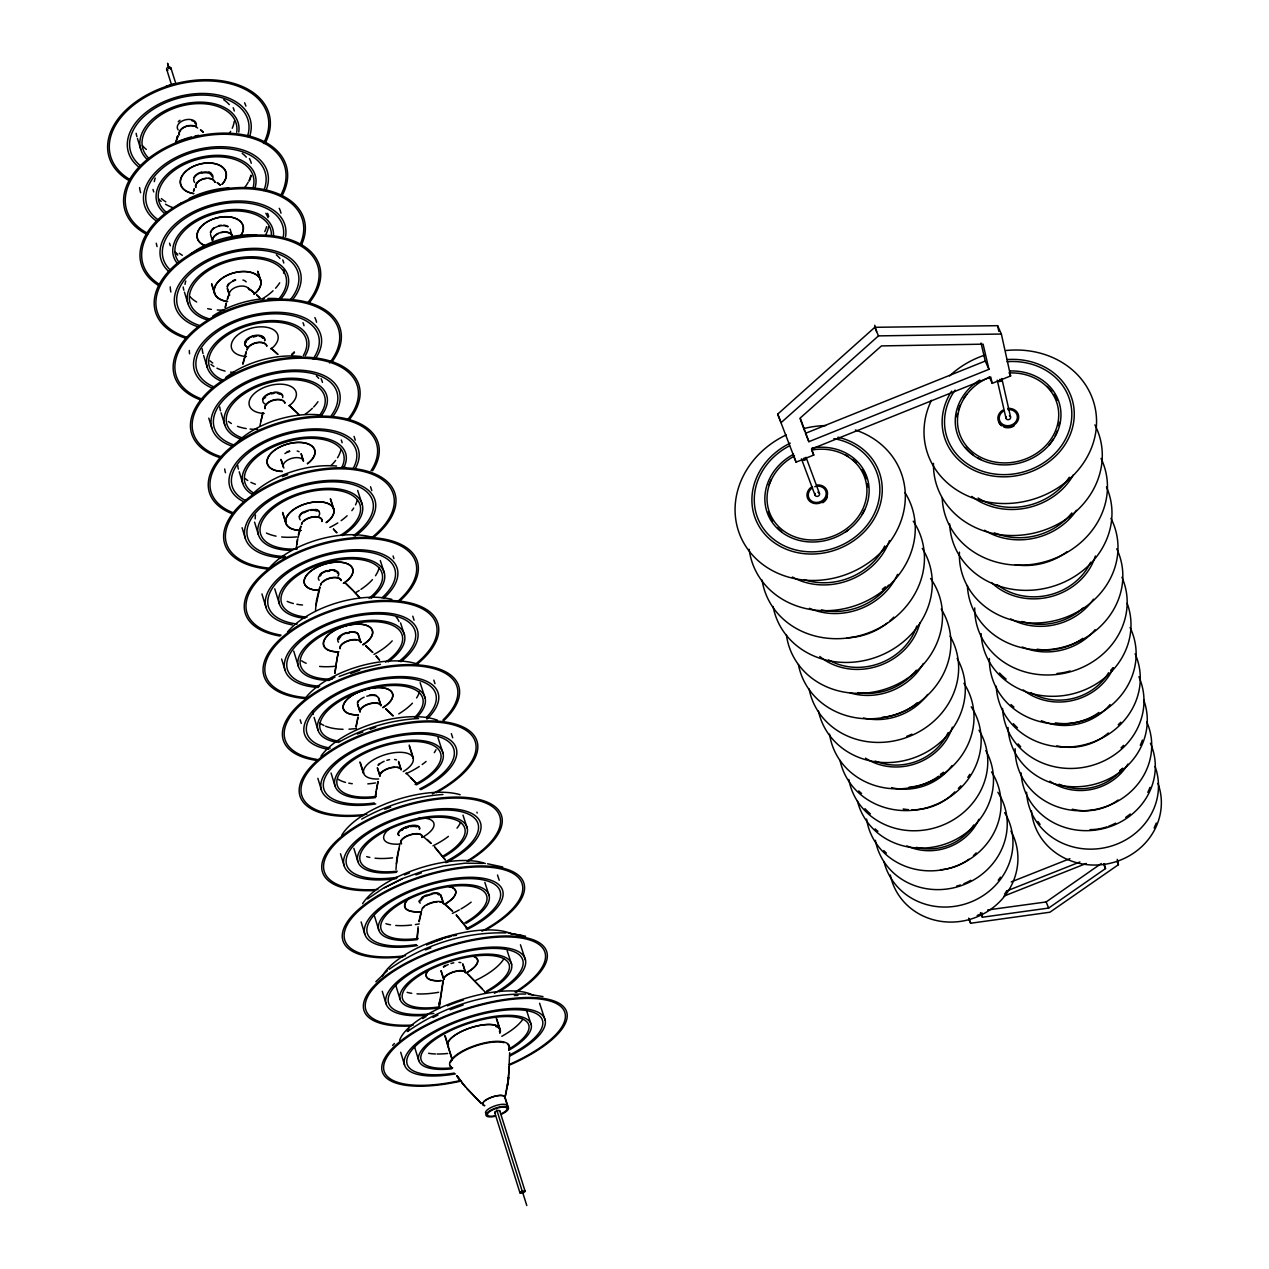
<?xml version="1.0" encoding="UTF-8"?>
<svg xmlns="http://www.w3.org/2000/svg" width="1269" height="1269" viewBox="0 0 1269 1269"><rect width="100%" height="100%" fill="white"/><g stroke="black" fill="none" stroke-linecap="round" stroke-linejoin="round"><path stroke-width="1.5" d="M509.297 1066.706L508.187 1079.316M438.915 1007.76L443.024 980.636M439.169 1007.935L443.278 980.905M417.041 937.902L418.104 926.735M417.295 938.077L418.136 928.781M439.137 1004.334L439.312 1001.939M439.407 1004.509L439.582 1002.145M395.976 869.487L396.816 858.431L399.989 843.536M334.762 673.109L337.935 653.598M335 673.268L336.777 660.007M508.441 1079.538L509.678 1052.683M315.489 610.468L316.473 600.443L319.756 586.992M296.185 548.954L297.438 539.325M396.42 863.967L398.974 848.533M375.275 796.583L377.876 781.498M375.513 796.773L376.179 791.57M505.284 1095.48L507.663 1083.123M505.538 1095.766L507.933 1083.345M507.441 1084.9L508.457 1077.302M507.695 1085.138L508.726 1077.492M315.997 605.472L319.978 587.23M296.946 544.242L297.66 539.515M259.939 425.861L262.731 412.822M376.465 789.905L378.114 781.736M355.954 726.725L357.921 717.096M356.192 726.915L357.081 722.029M297.961 538.008L300.959 526.445M418.944 921.437L421.229 911.459M419.182 921.675L421.467 911.729M260.906 421.53L262.953 413.044M242.776 363.854L246.138 351.656M242.998 364.029L246.36 351.878M357.43 720.459L358.144 717.318M225.168 307.304L226.12 303.164M225.39 307.495L226.326 303.37M337.078 658.421L338.157 653.836M298.342 534.757L300.737 526.207M175.82 141.89L177.708 135.815L176.677 139.114M176.026 142.08L177.898 136.037L177.168 138.4M193.459 191.032L194.22 188.684M193.681 191.238L194.427 188.907M227.246 299.198L228.547 295.407M227.452 299.405L228.753 295.629M392.613 1045.418L394.453 1043.499M375.814 981.73L387.346 970.722M992.231 383.349L990.74 376.988L811.541 448.988L813.746 455.048L796.091 462.138L777.691 414.138L874.801 327.307L997.593 325.673L1001.368 334.033L1010.616 375.957L992.231 383.349L989.297 376.782M1001.368 334.033L878.481 335.888L781.117 422.625L777.691 414.138M987.679 909.952L1046.132 901.958L1101.238 863.554M980.509 912.57L982.396 917.217L1048.67 908.065L1105.505 868.583L1104.331 863.586M1117.243 859.351L1118.417 864.697L1049.907 912.221L970.658 923.245L968.786 918.597M367.534 898.944L383 888.395L402.67 878.545L422.863 871.137L443.579 865.981L465.073 863.174L483.124 863.396M389.139 969.326C422.72 945.167 464.47 931.684 505.903 932.937M407.983 1031.205C442.12 1007.174 483.981 993.484 525.794 994.055M338.284 742.508C362.728 728.406 390.36 720.015 418.564 718.524M361.681 819.124C386.553 805.069 414.408 796.472 442.929 794.489M384.475 887.665L402.67 878.545M432.967 1017.5L437.979 1015.057M981.032 343.011L985.252 361.046L805.466 433.332L808.876 441.691L988.948 369.327L983.078 344.169L881.463 345.914L800.231 417.993L808.876 441.691M1011.234 881.907L1069.91 858.653M1006.476 891.076L1079.903 861.984M1004.001 896.073L1086.312 863.459M450.194 1009.759L463.122 1005M415.946 874.88L421.371 872.882M425.369 949.91L430.857 947.895M357.335 734.021L362.839 732.007M370.183 729.326L375.687 727.311M384.729 809.241L390.678 807.068M339.093 676.488L359.413 669.096L380.399 664.29M350.641 673.506L359.73 670.191M514.373 995.515L517.958 995.435M528.174 994.198L542.989 996.577M510.392 933.413L525.62 936.236M508.234 933.016L523.034 935.776M487.534 863.761L502.746 867.013M248.55 288.222L253.403 292.044M248.518 288.539L253.34 292.33M200.55 129.771L203.373 132.055M200.518 130.072L203.326 132.341M217.285 182.514L220.156 184.877M217.253 182.815L220.108 185.163M251.532 290.474L254.498 292.98M251.5 290.775L254.45 293.266M423.434 836.715L430.937 843.393M271.249 348.229L277.832 354.146M271.185 348.515L277.752 354.416M444.959 904.131L452.605 911.015M444.911 904.48L452.541 911.332M289.395 405.366L299.31 414.804M289.332 405.652L298.136 413.948M466.992 973.117L485.979 992.945M468.245 974.608L482.22 988.741M345.898 583.328L359.603 597.382M345.834 583.629L352.798 590.148M481.237 1103.189L466.992 1088.77M481.189 1103.57L461.948 1082.965M365.631 645.461L372.721 652.171M365.567 645.778L372.626 652.472M385.871 708.768L393.073 715.653M385.808 709.085L392.993 715.954M406.112 772.98L416.993 783.988M256.687 294.805L259.891 297.803M256.608 295.074L259.812 298.072M427.256 839.57L431 843.076M410.934 777.913L416.898 784.274M333.493 528.967L336.84 532.52M333.414 529.252L336.745 532.79M353.924 591.354L359.492 597.651M434.696 846.835L445.324 859.716M434.601 847.153L445.213 859.985M456.348 914.886L467.182 928.083M456.269 915.203L467.055 928.369M376.163 655.914L379.542 659.896M376.068 656.2L379.447 660.166M462.059 1082.663L456.919 1075.684L465.739 1087.311M458.347 1078.063L456.792 1075.953L460.504 1081.014M168.365 67.178L169.158 68.431L167.603 63.45L169.158 68.431M1009.141 372.674L1010.616 375.957M1000.004 379.225L1000.844 381.112M985.252 361.046L988.948 369.327M1117.101 861.635L1118.417 864.697M874.801 327.307L878.481 335.888M1103.522 863.967L1105.505 868.583M1046.132 901.958L1048.67 908.065M811.716 450.067L813.746 455.048M804.181 457.887L804.958 459.806M792.713 453.826L796.091 462.138M968.739 918.185L970.658 923.245M802.119 460.647L814.999 495.053M819.473 493.546L806.037 457.284A2.427 2.11 -21.2 0 1 804.387 460.076A2.427 2.11 -21.2 0 1 801.453 458.839M981.064 913.553L982.396 917.217M800.104 418.675L804.784 431.492M354.051 436.393L355.288 440.169M370.548 486.773L371.801 490.611M433.824 680.121L434.997 683.674M451.336 733.625L452.716 737.812M520.449 944.77L525.493 960.157M539.595 1003.256L545.226 1020.466M393.073 555.981L393.929 558.598M412.774 616.179L414.091 620.208M476.922 812.192L477.207 813.032M497.496 875.023L499.209 880.274M341.282 439.994L342.154 442.707M357.668 490.453L362.363 504.919M380.303 560.565L384.428 573.255M400.56 622.92L404.541 635.182M420.118 682.69L425.131 698.172M437.964 737.638L443.071 753.405M462.979 815.095L467.23 828.197M484.837 882.383L489.184 895.771M507.203 950.814L511.645 964.503M526.73 1010.933L531.267 1024.892M257.877 271.455L260.732 280.386M330.59 499.003L333.89 509.345M409.221 745.077L413.424 758.227M496.782 1019.086L500.319 1030.19M257.623 271.328L260.526 280.449M330.305 498.844L333.684 509.408M409.348 746.204L413.202 758.291M496.258 1018.23L500.097 1030.254M230.054 229.07L232.179 235.796A10.152 6.202 -14.9 0 0 220.727 232.449A10.152 6.202 -14.9 0 0 212.589 241.094L210.48 234.353M301.213 453.652L303.529 460.948A10.564 5.695 -16.1 0 0 290.553 458.743A10.564 5.695 -16.1 0 0 283.939 468.039M378.511 697.569L381.033 705.516A11.024 5.076 -17 0 0 369.168 703.74A11.024 5.076 -17 0 0 359.904 711.814L357.398 703.835M462.899 963.853L465.66 972.562A11.532 4.315 -17.9 0 0 453.588 971.784A11.532 4.315 -17.9 0 0 443.658 979.446L440.93 970.722M398.609 761.432L401.178 769.569A11.151 4.902 -17.3 0 0 389.25 768.015A11.151 4.902 -17.3 0 0 379.828 775.993L377.274 767.84M440.977 895.137L443.674 903.655A11.405 4.521 -17.7 0 0 431.65 902.608A11.405 4.521 -17.7 0 0 421.879 910.381M504.983 1097.13L508.441 1108.075M301.118 454.032L303.37 461.17M462.804 964.329L465.485 972.815A11.294 4.235 -17.9 0 0 453.667 972.054A11.294 4.235 -17.9 0 0 443.944 979.557M398.498 761.876L401.02 769.807A10.929 4.806 -17.3 0 0 397.118 767.428M440.882 895.597L443.5 903.893A11.167 4.426 -17.7 0 0 439.613 901.815M507.489 1105.87L504.697 1097.019A11.532 3.855 -18.3 0 1 504.539 1098.113M170.918 68.034L175.598 82.897M499.764 1110.867L525.096 1191.21A2.697 0.825 -18.5 0 1 521.416 1193.161A2.697 0.825 -18.5 0 1 521.099 1191.765A2.697 0.825 -18.5 0 1 525.096 1191.21M496.782 1109.963L522.733 1192.844M522.542 1192.051L526.794 1205.55M166.62 69.16L171.283 84.024M494.688 1112.485L519.973 1192.876M227.532 288.586L229.626 295.312M281.21 459.664L283.447 466.802M357.731 704.136L360.174 711.909A10.802 4.981 -17 0 1 369.247 704.009A10.802 4.981 -17 0 1 380.874 705.754L378.416 697.998A10.786 4.997 -17 0 0 366.804 696.221M377.607 768.157L380.097 776.105M441.279 971.055L443.404 977.86M227.23 288.333L229.372 295.217A10.247 6.091 -15.2 0 1 237.652 286.635A10.247 6.091 -15.2 0 1 249.168 289.808M280.909 459.394L283.193 466.706M211.749 283.812L214.588 292.98M282.701 512.438L286.001 523.066M360.396 762.796L363.632 773.218M445.26 1036.25L448.48 1046.624M211.606 284.066L214.382 293.044M282.559 512.724L285.779 523.114M359.888 761.939L363.41 773.281M444.784 1035.536L452.192 1059.123M452.287 1060.249L447.64 1045.291A27.331 9.708 -18.1 0 1 474.717 1026.526A27.331 9.708 -18.1 0 1 499.399 1031.523M137.449 138.448L140.764 149.345M152.994 189.446L153.755 191.92M169.538 243.22L170.316 245.742M184.449 292.124L187.971 303.656M203.627 355.526L207.228 367.328M221.092 412.822L224.756 424.877M239.238 471.798L242.776 483.441M254.577 522.162L258.4 534.693M274.738 588.8L279.307 603.79M293.726 651.076L298.389 666.399M314.109 717.413L317.964 730.072M331.066 773.027L335 785.939M353.861 848.342L357.89 861.588M374.609 916.408L378.733 929.955M395.88 985.632L400.1 999.48M414.424 1046.465L418.738 1060.583M242.078 527.682L245.329 538.437M300.182 719.809L301.261 723.409M317.869 778.309L321.406 790.032M382.27 991.295L386.077 1003.874M400.703 1052.255L404.573 1065.072M208.798 418.136L211.923 428.478M261.953 593.955L266.078 607.629M281.639 659.055L285.033 670.318M340.504 853.767L344.137 865.791M361.126 921.96L364.837 934.254M874.753 325.261L876.641 331.59M997.688 382.08L1006.031 418.389M1010.521 416.866L1001.86 378.606A2.443 2.11 -15.1 0 1 1000.273 381.382A2.443 2.11 -15.1 0 1 997.244 380.177M997.593 325.673L998.862 331.399M168.031 70.112A2.221 1.475 -13.8 0 1 166.778 68.24A2.221 1.475 -13.8 0 1 169.84 67.146A2.221 1.475 -13.8 0 1 170.569 69.208M1004.667 812.683A65.782 61.34 -19.4 0 1 971.229 901.847A65.782 61.34 -19.4 0 1 884.049 861.873M970.722 880.321A50.316 46.874 -19.4 0 1 963.917 883.684M960.379 884.985A50.316 46.874 -19.4 0 1 956.747 886.048M1000.448 877.212A64.465 60.119 -19.4 0 1 998.227 880.178M1010.933 831.052A64.83 60.611 -19.3 0 1 974.418 917.899A64.83 60.611 -19.3 0 1 890.315 875.039M1006.634 891.155A63.545 59.405 -19.3 0 1 1004.54 894.153M982.238 913.093A63.545 59.405 -19.3 0 1 977.162 915.504M950.053 636.134A76.172 69.002 -20.5 0 1 907.541 737.115A76.172 69.002 -20.5 0 1 809.099 688.94M927.639 694.46A58.295 52.759 -20.5 0 1 863.475 718.016M917.313 702.661A56.169 50.839 -20.5 0 1 882.129 717.382M957.112 658.373A74.903 68.098 -20.4 0 1 915.393 757.276A74.903 68.098 -20.4 0 1 818.426 710.91M911.935 734.148A57.311 52.061 -20.4 0 1 906.685 736.337M941.217 609.057A77.695 70.096 -20.6 0 1 899.658 713.004A77.695 70.096 -20.6 0 1 798.423 664.544M923.324 663.497A59.469 53.599 -20.6 0 1 850.087 692.906M916.345 670.191A57.295 51.648 -20.6 0 1 857.971 692.62M930.621 578.537A79.297 71.223 -20.7 0 1 890.124 687.401A79.297 71.223 -20.7 0 1 786.368 634.595M919.898 622.936A60.706 54.456 -20.7 0 1 878.37 665.955A60.706 54.456 -20.7 0 1 819.79 656.47M916.773 626.029A58.485 52.473 -20.7 0 1 828.641 659.959M913.252 521.194A82.691 73.539 -20.9 0 1 869.677 632.406A82.691 73.539 -20.9 0 1 762.066 580.107M897.548 574.365A63.307 56.233 -20.9 0 1 809.479 608.311M888.617 585.183A61.007 54.186 -20.9 0 1 821.487 609.945M963.917 683.309A73.285 66.94 -20.2 0 1 925.244 783.703A73.285 66.94 -20.2 0 1 829.545 734.148M952.353 727.185A56.074 51.172 -20.3 0 1 865.506 758.148M948.117 732.578A54.028 49.301 -20.3 0 1 875.245 761.051M943.47 772.25A71.81 65.607 -20.2 0 1 940.377 774.423M971.229 706.801A71.905 65.94 -20.1 0 1 935.316 804.8A71.905 65.94 -20.1 0 1 840.046 760.432M969.786 774.328A70.477 64.624 -20.1 0 1 967.803 777.342M960.903 785.797A70.477 64.624 -20.1 0 1 958.333 788.366M861.572 793.49A70.477 64.624 -20.1 0 1 858.732 790.936M952.099 765.493A55.027 50.411 -20.1 0 1 891.52 787.652M938.663 776.2A53.012 48.571 -20.1 0 1 909.143 787.145M985.775 750.582A69.509 64.148 -19.9 0 1 948.34 842.902A69.509 64.148 -19.9 0 1 857.432 801.009M877.91 831.369A68.114 62.863 -19.9 0 1 875.15 828.879M979.002 730.262A70.604 64.957 -20 0 1 940.916 825.849A70.604 64.957 -20 0 1 848.818 779.436M870.375 813.873A69.192 63.672 -20 0 1 864.935 808.654M954.827 791.888A54.012 49.65 -20 0 1 911.919 809.812M908.398 809.638A54.012 49.65 -20 0 1 903.211 808.987M991.533 771.933A68.114 63.117 -19.7 0 1 955.922 866.14A68.114 63.117 -19.7 0 1 866.584 819.044M886.412 853.117A66.749 61.848 -19.7 0 1 883.779 850.579M978.907 819.298A52.092 48.238 -19.7 0 1 906.907 845.9M973.688 825.009A50.205 46.477 -19.7 0 1 916.408 847.343M997.862 792.253A66.924 62.213 -19.6 0 1 963.853 884.667A66.924 62.213 -19.6 0 1 875.372 840.3M976.162 852.911A51.188 47.556 -19.6 0 1 973.466 855.56M969.008 859.224A51.188 47.556 -19.6 0 1 940.519 869.741M922.277 548.398A81.2 72.523 -20.8 0 1 878.576 656.311A81.2 72.523 -20.8 0 1 773.091 606.503M893.82 617.131A62.165 55.455 -20.8 0 1 889.95 620.827M887.158 623.142A62.165 55.455 -20.8 0 1 846.899 637.815M904.971 492.61A84.5 74.776 -21 0 1 857.162 604.996A84.5 74.776 -21 0 1 749.154 549.271M889.458 540.578A64.703 57.184 -21 0 1 792.395 576.998M884.731 545.971A62.355 55.09 -21 0 1 804.26 579.727M885.35 586.801A82.818 73.269 -21 0 1 882.304 589.308M812.097 447.989A52.949 46.525 -21.1 0 1 866.727 504.903A52.949 46.525 -21.1 0 1 783.179 533.234A52.949 46.525 -21.1 0 1 793.569 454.27M812.287 449.924A50.712 44.558 -21.1 0 1 864.617 504.443A50.712 44.558 -21.1 0 1 784.591 531.584A50.712 44.558 -21.1 0 1 794.537 455.952M867.663 483.727A51.823 45.541 -21.1 0 1 868.186 487.137M864.617 509.519A51.823 45.541 -21.1 0 1 862.143 514.405M848.469 529.919A51.823 45.541 -21.1 0 1 845.328 532.187M781.672 531.537A51.823 45.541 -21.1 0 1 777.802 527.999M772.504 521.242A51.823 45.541 -21.1 0 1 768.221 511.978M769.014 484.758A51.823 45.541 -21.1 0 1 771.14 479.777M845.138 454.714A51.823 45.541 -21.1 0 1 848.263 456.443M852.609 459.457A51.823 45.541 -21.1 0 1 856.512 462.915M861.921 469.578A51.823 45.541 -21.1 0 1 866.362 478.778M855.354 430.001A86.403 76.029 -21.1 0 1 886.888 545.781A86.403 76.029 -21.1 0 1 752.691 555.314A86.403 76.029 -21.1 0 1 786.241 434.918M803.705 428.605A86.403 76.029 -21.1 0 1 825.627 425.591M837.921 437.218A66.178 58.152 -21.1 0 1 870.915 523.827A66.178 58.152 -21.1 0 1 767.142 536.676A66.178 58.152 -21.1 0 1 790.238 443.119M833.892 438.646A63.751 56.026 -21.1 0 1 870.502 520.433A63.751 56.026 -21.1 0 1 770.489 536.581A63.751 56.026 -21.1 0 1 789.556 445.8M814.761 486.661A9.137 8.026 -21.1 0 1 826.119 494.878A9.137 8.026 -21.1 0 1 812.208 501.461A9.137 8.026 -21.1 0 1 812.604 487.693M817.062 484.996A10.453 9.184 -21.1 0 1 826.976 496.576A10.453 9.184 -21.1 0 1 810.764 502.064A10.453 9.184 -21.1 0 1 811.938 486.741M827.404 496.75A10.231 8.994 -21.1 0 1 822.804 502.73M817.791 492.213A2.364 2.078 -21.1 0 1 819.441 494.815A2.364 2.078 -21.1 0 1 816.284 496.29A2.364 2.078 -21.1 0 1 815.206 493.435M1127.173 603.346A75.347 68.05 -13.2 0 1 1069.45 694.587A75.347 68.05 -13.2 0 1 981.111 633.612M1113.151 667.621A73.84 66.686 -13.2 0 1 1110.645 670.413M1006.127 679.105A73.84 66.686 -13.2 0 1 999.48 672.982M1070.132 671A57.66 52.029 -13.2 0 1 1057.061 673.474M1116.736 548.811A78.17 70.065 -13.6 0 1 1061.899 647.444A78.17 70.065 -13.6 0 1 967.406 585.564M1093.497 599.158A59.833 53.568 -13.7 0 1 1010.711 618.923M1083.298 607.803A57.644 51.617 -13.7 0 1 1021.894 621.493M1110.962 518.355A79.788 71.191 -13.9 0 1 1053.762 620.89A79.788 71.191 -13.9 0 1 959.443 552.126M1095.369 555.996A61.071 54.424 -13.9 0 1 1050.51 596.731A61.071 54.424 -13.9 0 1 991.501 582.55M1090.642 562.23A58.85 52.441 -13.9 0 1 997.164 584.644M1101.032 458.379A83.199 73.507 -14.4 0 1 1042.468 562.421A83.199 73.507 -14.4 0 1 942.217 497.971M1076.461 510.344A63.704 56.217 -14.4 0 1 984.554 530.22M1071.829 512.946A61.388 54.17 -14.4 0 1 994.404 532.853M1130.092 627.52A73.713 66.892 -12.9 0 1 1077.032 722.204A73.713 66.892 -12.9 0 1 989.376 658.484M1013.963 707.087A72.238 65.544 -12.9 0 1 1010.981 704.533M1113.103 668.303A56.407 51.141 -12.9 0 1 1023.242 689.908M1108.551 672.744A54.345 49.269 -12.9 0 1 1030.999 692.811M1135.136 653.884A72.333 65.877 -12.6 0 1 1083.298 745.03A72.333 65.877 -12.6 0 1 996.26 686.212M1120.781 722.22A70.89 64.56 -12.6 0 1 1118.227 724.789M1017.452 727.756A70.89 64.56 -12.6 0 1 1013.344 723.647M1110.105 704.533A55.344 50.363 -12.6 0 1 1041.357 720.681M1098.906 712.448A53.33 48.523 -12.6 0 1 1055.38 722.87M1143.67 699.838A69.906 64.084 -12 0 1 1090.277 785.257A69.906 64.084 -12 0 1 1007.998 727.438M1142.417 740.081A68.51 62.816 -12 0 1 1140.276 745.347M1122.795 768.173A68.51 62.816 -12 0 1 1119.686 770.664M1138.912 676.789A71.016 64.909 -12.3 0 1 1088.072 766.46A71.016 64.909 -12.3 0 1 1002.558 708.419M1123.636 745.347A69.589 63.609 -12.3 0 1 1121.05 747.822M1020.673 746.711A69.589 63.609 -12.3 0 1 1018.119 743.888M1108.345 732.974A54.329 49.618 -12.4 0 1 1056.823 745.855M1146.811 722.029A68.51 63.053 -11.7 0 1 1095.924 809.336A68.51 63.053 -11.7 0 1 1015.152 748.71M1127.871 764.081A52.394 48.19 -11.8 0 1 1049.891 781.181M1122.034 769.284A50.49 46.43 -11.8 0 1 1059.012 784.21M1155.044 766.413A66.162 61.277 -11 0 1 1104.617 847.755A66.162 61.277 -11 0 1 1026.573 792.221M1040.072 824.342A64.846 60.04 -11 0 1 1037.963 821.519M1115.61 823.137A50.601 46.826 -11.1 0 1 1108.678 826.262M1106.885 826.896A50.601 46.826 -11.1 0 1 1090.055 829.64M1157.947 783.401A65.211 60.531 -10.7 0 1 1109.312 863.475A65.211 60.531 -10.7 0 1 1031.443 810.701M1156.249 823.026A63.91 59.326 -10.7 0 1 1154.108 827.911M1121.939 577.268A76.616 68.954 -13.4 0 1 1064.564 673.204A76.616 68.954 -13.4 0 1 974.719 607.93M1095.099 629.694A58.644 52.727 -13.5 0 1 1022.259 647M1082.79 638.37A56.502 50.808 -13.5 0 1 1037.106 649.205M1106.457 486.963A81.692 72.492 -14.2 0 1 1047.147 587.912A81.692 72.492 -14.2 0 1 949.672 523.97M1066.943 551.809A62.546 55.424 -14.2 0 1 1015.263 564.768M1094.877 424.893A85.039 74.744 -14.6 0 1 1034.774 532.901A85.039 74.744 -14.6 0 1 933.476 463.375M1073.384 474.828A65.116 57.153 -14.6 0 1 971.8 496.417M1069.275 477.255A62.736 55.075 -14.6 0 1 978.082 498.019M1009.616 370.976A53.282 46.509 -14.9 0 1 1057.68 431.222A53.282 46.509 -14.9 0 1 974.862 456.364A53.282 46.509 -14.9 0 1 979.795 380.034M1009.537 372.927A51.03 44.542 -14.9 0 1 1054.396 433.284A51.03 44.542 -14.9 0 1 971.626 451.241A51.03 44.542 -14.9 0 1 989.344 377.321M1059.599 422.339A52.14 45.525 -14.9 0 1 1058.917 425.749M1057.378 430.826A52.14 45.525 -14.9 0 1 1055.189 435.775M1053.413 438.931A52.14 45.525 -14.9 0 1 1049.066 444.943M980.794 459.552A52.14 45.525 -14.9 0 1 977.574 457.792M973.101 454.762A52.14 45.525 -14.9 0 1 965.535 447.386M956.953 416.946A52.14 45.525 -14.9 0 1 957.54 413.52M958.381 410.157A52.14 45.525 -14.9 0 1 960.205 405.176M963.52 398.847A52.14 45.525 -14.9 0 1 966.692 394.358M1047.147 386.379A52.14 45.525 -14.9 0 1 1051.811 391.566M1053.778 394.389A52.14 45.525 -14.9 0 1 1056.982 400.465M1006.19 350.498A86.958 76.013 -14.8 0 1 1096.067 429.921A86.958 76.013 -14.8 0 1 987.869 502.064A86.958 76.013 -14.8 0 1 931.43 400.338M949.577 375.925A86.958 76.013 -14.8 0 1 984.284 355.272M1007.031 359.587A66.591 58.136 -14.9 0 1 1073.32 424.1A66.591 58.136 -14.9 0 1 985.109 474.384A66.591 58.136 -14.9 0 1 951.671 391.153M1007.063 361.697A64.164 56.01 -14.9 0 1 1070.766 424.592A64.164 56.01 -14.9 0 1 984.363 471.846A64.164 56.01 -14.9 0 1 955.065 390.122M1007.887 409.586A9.184 8.026 -14.9 0 1 1016.977 419.563A9.184 8.026 -14.9 0 1 1002.732 424.385A9.184 8.026 -14.9 0 1 1003.398 411.108M1007.84 408.428A10.517 9.184 -14.9 0 1 1018.23 419.833A10.517 9.184 -14.9 0 1 1001.923 425.353A10.517 9.184 -14.9 0 1 1002.684 410.173M1014.01 426.019A10.295 8.994 -14.8 0 1 1003.795 427.018M1001.606 425.781A10.295 8.994 -14.8 0 1 998.782 421.99M1009.363 415.709A2.379 2.078 -14.9 0 1 1010.362 418.469A2.379 2.078 -14.9 0 1 1007.189 419.547A2.379 2.078 -14.9 0 1 1006.19 416.787M1150.46 743.285A67.305 62.149 -11.3 0 1 1102.38 828.831A67.305 62.149 -11.3 0 1 1021.133 772.98M1118.1 800.057A51.49 47.492 -11.4 0 1 1072.321 809.21M1150.015 787.335A65.972 60.912 -11.3 0 1 1147.795 792.364M1130.298 814A65.972 60.912 -11.3 0 1 1125.682 817.395M507.537 1044.308A30.932 10.802 -18.2 0 1 508.742 1049.78M451.97 1067.848A30.932 10.802 -18.2 0 1 450.209 1065.468M450.479 1062.439A30.932 10.802 -18.2 0 1 473.226 1046.814A30.932 10.802 -18.2 0 1 504.015 1042.674M451.494 1067.578A31.313 10.929 -18.2 0 1 476.874 1044.958A31.313 10.929 -18.2 0 1 508.98 1049.289M484.695 1105.458A11.532 3.855 -18.3 0 1 483.362 1104.902M482.743 1104.062A11.532 3.855 -18.3 0 1 482.87 1102.967M483.727 1101.698A11.532 3.855 -18.3 0 1 494.228 1096.337A11.532 3.855 -18.3 0 1 504.094 1096.162M486.138 1113.77A11.548 3.839 -18.3 0 1 495.592 1105.664A11.548 3.839 -18.3 0 1 507.346 1106.965M495.481 1115.689A10.311 3.41 -18.3 0 1 488.724 1112.342A10.311 3.41 -18.3 0 1 504.792 1107.187A10.311 3.41 -18.3 0 1 500.541 1114.071M495.227 1116.276A11.786 3.902 -18.3 0 1 487.486 1112.437A11.786 3.902 -18.3 0 1 505.871 1106.536A11.786 3.902 -18.3 0 1 501.017 1114.404M484.568 1105.743A11.77 3.934 -18.3 0 1 491.373 1097.384A11.77 3.934 -18.3 0 1 504.84 1098.256M447.878 1045.212A27.093 9.629 -18.1 0 1 467.991 1028.747A27.093 9.629 -18.1 0 1 498.067 1026.7M495.592 1112.865A2.665 0.888 -18.3 0 1 495.148 1111.755A2.665 0.888 -18.3 0 1 498.511 1110.502A2.665 0.888 -18.3 0 1 499.526 1111.406M343.534 583.359A25.301 12.722 -16.5 0 0 345.073 562.913A25.301 12.722 -16.5 0 0 307.812 573.715A25.301 12.722 -16.5 0 0 319.391 590.355A25.079 12.611 -16.5 0 1 308.002 573.747A25.079 12.611 -16.5 0 1 344.93 563.024A25.079 12.611 -16.5 0 1 343.391 583.296M303.688 521.242A10.469 5.441 -16.3 0 1 315.632 516.911A10.469 5.441 -16.3 0 1 321.898 521.496M301.736 524.351A10.469 5.441 -16.3 0 1 302.387 522.78M300.198 519.767A10.453 5.457 -16.3 0 1 309.43 510.011A10.453 5.457 -16.3 0 1 318.931 515.769M301.467 524.208A10.691 5.552 -16.3 0 1 313.031 516.8A10.691 5.552 -16.3 0 1 322.056 521.305M299.135 516.737A10.675 5.568 -16.3 0 1 303.021 512.089M315.664 509.392A10.675 5.568 -16.3 0 1 318.963 511.058M303.941 512.835A9.327 4.87 -16.3 0 1 308.256 510.915M310.635 510.408A9.327 4.87 -16.3 0 1 316.679 511.058M149.171 158.609A48.349 31.091 -14.3 0 1 178.659 106.755A48.349 31.091 -14.3 0 1 236.716 132.277M147.394 159.593A50.49 32.455 -14.2 0 1 178.152 105.422A50.49 32.455 -14.2 0 1 238.778 132.087M136.893 136.624A50.363 32.582 -14.2 0 1 136.164 133.293M233.179 107.754A50.363 32.582 -14.2 0 1 234.289 110.974M234.257 121.348A49.348 31.899 -14.2 0 1 232.243 128.248M230.657 131.341A49.348 31.899 -14.2 0 1 228.848 134.149M146.316 149.409A49.348 31.899 -14.2 0 1 142.461 145.586M128.042 180.008A82.866 53.282 -14.2 0 1 126.059 109.959A82.866 53.282 -14.2 0 1 229.879 82.374A82.866 53.282 -14.2 0 1 264.967 143.635M223.693 99.728A49.348 31.899 -14.2 0 1 229.292 104.613M129.264 179.135A81.2 52.219 -14.2 0 1 127.36 110.498A81.2 52.219 -14.2 0 1 229.086 83.484A81.2 52.219 -14.2 0 1 263.492 143.492M165.684 86.562A62.958 40.735 -14.2 0 1 174.567 83.77M244.584 102.773A62.958 40.735 -14.2 0 1 245.9 106.088M139.289 167.381A63.101 40.576 -14.2 0 1 176.994 97.015A63.101 40.576 -14.2 0 1 249.596 136.497M141.113 166.255A60.801 39.101 -14.2 0 1 177.47 98.474A60.801 39.101 -14.2 0 1 247.439 136.497M193.634 193.634A23.556 14.831 -14.5 0 1 182.99 174.361A23.556 14.831 -14.5 0 1 215.508 163.733A23.556 14.831 -14.5 0 1 222.17 184.306M178.168 129.93A9.74 6.297 -14.2 0 1 186.369 119.603A9.74 6.297 -14.2 0 1 195.807 126.837M191.714 120.555A8.693 5.615 -14.2 0 1 193.364 121.332M194.554 122.411A8.693 5.615 -14.2 0 1 195.236 123.743M193.713 193.507A23.35 14.705 -14.5 0 1 183.164 174.392A23.35 14.705 -14.5 0 1 215.413 163.86A23.35 14.705 -14.5 0 1 222.012 184.259M179.389 134.768A9.755 6.282 -14.2 0 1 183.64 127.614A9.755 6.282 -14.2 0 1 194.3 126.218M179.135 134.688A9.962 6.408 -14.2 0 1 185.797 126.329A9.962 6.408 -14.2 0 1 197.631 128.09M178.279 121.745A9.946 6.424 -14.2 0 1 179.992 120.238M205.213 245.821A23.794 14.578 -14.9 0 1 200.788 226.913A23.794 14.578 -14.9 0 1 230.831 217.047A23.794 14.578 -14.9 0 1 241.982 233.75M195.87 187.463A9.851 6.186 -14.6 0 1 206.26 178.485M208.735 178.469A9.851 6.186 -14.6 0 1 214.905 182.387M194.617 182.466A9.835 6.186 -14.5 0 1 202.945 172.203A9.835 6.186 -14.5 0 1 212.399 179.262M201.882 173.139A8.772 5.52 -14.5 0 1 208.322 173.107M209.972 173.853A8.772 5.52 -14.5 0 1 211.844 176.217M195.632 187.368A10.057 6.313 -14.6 0 1 203.659 178.675A10.057 6.313 -14.6 0 1 215.064 182.181M205.34 245.71A23.588 14.451 -14.9 0 1 201.739 226.136A23.588 14.451 -14.9 0 1 233.036 217.665A23.588 14.451 -14.9 0 1 240.063 236.32M193.998 177.359A10.041 6.329 -14.5 0 1 201.565 172.061M208.941 172.029A10.041 6.329 -14.5 0 1 210.828 172.885M166.715 212.637A48.825 30.583 -14.6 0 1 196.632 159.704A48.825 30.583 -14.6 0 1 252.928 188.034M164.97 213.668A50.982 31.931 -14.6 0 1 196.187 158.387A50.982 31.931 -14.6 0 1 254.974 187.971M249.438 158.562A50.855 32.058 -14.5 0 1 251.262 163.273M165.795 201.834A48.714 30.71 -14.5 0 1 161.385 198.567M251.056 175.852A49.84 31.376 -14.5 0 1 249.295 180.991M161.195 201.454A49.84 31.376 -14.5 0 1 158.736 198.9M154.279 181.61A49.84 31.376 -14.5 0 1 155.199 178.136M242.268 153.438A49.84 31.376 -14.5 0 1 246.313 157.118M250.865 175.249A49.84 31.376 -14.5 0 1 249.105 180.388M248.264 182.07A49.84 31.376 -14.5 0 1 244.6 187.606M173.25 207.751A49.84 31.376 -14.5 0 1 165.525 204.198M147.109 234.527A83.675 52.41 -14.6 0 1 140.462 165.589A83.675 52.41 -14.6 0 1 245.837 135.26A83.675 52.41 -14.6 0 1 282.067 195.664M148.283 233.623A81.993 51.363 -14.6 0 1 141.811 166.08A81.993 51.363 -14.6 0 1 245.06 136.354A81.993 51.363 -14.6 0 1 280.576 195.537M140.653 192.745A63.577 40.069 -14.5 0 1 139.606 187.574M175.487 142.62A63.577 40.069 -14.5 0 1 191.318 136.957M194.966 136.069A63.577 40.069 -14.5 0 1 198.662 135.307M156.975 221.377A63.72 39.91 -14.6 0 1 193.808 150.472A63.72 39.91 -14.6 0 1 265.951 190.572M158.752 220.219A61.404 38.451 -14.6 0 1 194.284 151.915A61.404 38.451 -14.6 0 1 263.793 190.524M227.468 301.546A24.016 14.292 -15.2 0 1 217.665 282.21A24.016 14.292 -15.2 0 1 252.325 272.724A24.016 14.292 -15.2 0 1 253.879 294.329A23.81 14.181 -15.2 0 0 252.198 272.851A23.81 14.181 -15.2 0 0 217.84 282.241A23.81 14.181 -15.2 0 0 227.548 301.419M212.732 239.571A9.946 6.075 -14.9 0 1 218.379 233.591M220.806 232.719A9.946 6.075 -14.9 0 1 232.021 236.002M210.67 232.988A9.93 6.091 -14.9 0 1 217.491 226.517A9.93 6.091 -14.9 0 1 227.865 226.834M210.368 232.703A10.136 6.218 -14.9 0 1 210.94 230.99M212.161 229.324A10.136 6.218 -14.9 0 1 213.922 227.833M218.601 225.692A10.136 6.218 -14.9 0 1 221.203 225.216M223.741 225.184A10.136 6.218 -14.9 0 1 227.928 226.421M210.067 319.09A49.729 29.552 -15.2 0 1 197.916 279.243A49.729 29.552 -15.2 0 1 265.237 259.859A49.729 29.552 -15.2 0 1 278.339 299.436M207.069 319.851A51.902 30.853 -15.2 0 1 196.536 278.323A51.902 30.853 -15.2 0 1 265.808 258.368A51.902 30.853 -15.2 0 1 281.258 298.485M183.862 290.189A51.791 30.995 -15.1 0 1 183.196 287M282.733 259.923A51.791 30.995 -15.1 0 1 283.78 262.984M196.663 302.006A49.602 29.695 -15.1 0 1 189.842 296.518M283.907 269.853A50.744 30.345 -15.1 0 1 283.59 273.121M279.688 282.813A50.744 30.345 -15.1 0 1 275.563 288.222M273.057 290.775A50.744 30.345 -15.1 0 1 262.635 298.643M224.296 310.064A50.744 30.345 -15.1 0 1 217.253 310.001M211.384 309.382A50.744 30.345 -15.1 0 1 207.656 308.668M186.48 338.474A85.197 50.649 -15.2 0 1 169.38 270.583A85.197 50.649 -15.2 0 1 282.352 237.462A85.197 50.649 -15.2 0 1 309.557 302.371M185.036 284.383A50.744 30.329 -15.1 0 1 185.75 281.02M276.341 254.863A50.744 30.329 -15.1 0 1 280.005 258.559M187.495 337.506A83.5 49.634 -15.2 0 1 170.792 270.979A83.5 49.634 -15.2 0 1 281.464 238.524A83.5 49.634 -15.2 0 1 308.161 302.133M170.871 291.981A64.719 38.752 -15.1 0 1 170.252 286.873M189.906 254.546A64.719 38.752 -15.1 0 1 256.608 235.082M197.853 326.767A64.878 38.562 -15.2 0 1 186.448 274.865A64.878 38.562 -15.2 0 1 272.327 250.279A64.878 38.562 -15.2 0 1 292.663 299.627M199.312 325.435A62.514 37.15 -15.2 0 1 188.367 275.421A62.514 37.15 -15.2 0 1 271.09 251.754A62.514 37.15 -15.2 0 1 290.712 299.278M178.548 261.588A49.301 30.028 -14.9 0 1 213.874 213.985A49.301 30.028 -14.9 0 1 271.407 234.86M177.628 263.746A51.474 31.36 -14.9 0 1 213.446 212.7A51.474 31.36 -14.9 0 1 273.422 236.193M267.616 213.382A51.347 31.487 -14.8 0 1 268.679 216.507M266.553 226.643A49.174 30.17 -14.8 0 1 264.777 231.608M182.339 255.307A49.174 30.17 -14.8 0 1 179.294 253.245M177.739 255.069A50.316 30.821 -14.9 0 1 175.281 252.579M265.84 213.255A50.316 30.821 -14.9 0 1 267.997 217.665M268.536 226.707A50.316 30.837 -14.9 0 1 265.538 235.114M177.549 254.434A50.316 30.837 -14.9 0 1 175.09 251.944M158.514 285.446A84.468 51.474 -14.9 0 1 207.482 192.602A84.468 51.474 -14.9 0 1 301.372 245.139M159.799 284.605A82.786 50.443 -14.9 0 1 207.815 193.634A82.786 50.443 -14.9 0 1 299.833 245.091M157.086 246.583A64.18 39.371 -14.8 0 1 156.293 243.236M178.421 204.864A64.18 39.371 -14.8 0 1 181.324 202.929M189.224 198.456A64.18 39.371 -14.8 0 1 228.912 187.828M279.259 208.338A64.18 39.371 -14.8 0 1 280.988 213.176M168.809 271.566A64.338 39.196 -14.9 0 1 209.797 205.308A64.338 39.196 -14.9 0 1 285.557 236.605M170.792 270.535A61.991 37.769 -14.9 0 1 210.305 206.704A61.991 37.769 -14.9 0 1 283.304 236.843M246.424 356.494A24.063 13.896 -15.5 0 1 234.242 338.411A24.063 13.896 -15.5 0 1 269.091 327.83A24.063 13.896 -15.5 0 1 270.979 349.023M227.437 287.016A10.025 5.98 -15.2 0 1 235.622 280.179M242.934 280.005A10.025 5.98 -15.2 0 1 246.154 281.908M227.135 286.715A10.247 6.107 -15.2 0 1 228.959 283.384M232.973 280.639A10.247 6.107 -15.2 0 1 235.479 279.735M222.868 380.065A50.316 28.886 -15.5 0 1 218.744 341.995A50.316 28.886 -15.5 0 1 281.956 322.738A50.316 28.886 -15.5 0 1 303.323 355.574M221.329 381.239A52.521 30.155 -15.5 0 1 216.999 341.488A52.521 30.155 -15.5 0 1 283.003 321.39A52.521 30.155 -15.5 0 1 305.306 355.669M203.024 353.543A52.394 30.313 -15.5 0 1 202.263 348.801M302.99 322.691A52.394 30.313 -15.5 0 1 304.021 325.689M212.748 363.061A50.189 29.028 -15.5 0 1 210.115 360.856M201.66 400.306A86.213 49.507 -15.5 0 1 189.747 334.128A86.213 49.507 -15.5 0 1 301.657 300.975A86.213 49.507 -15.5 0 1 332.129 361.665M294.281 351.894A51.331 29.663 -15.5 0 1 291.569 354.416M234.527 372.563A51.331 29.663 -15.5 0 1 230.609 372.134M225.089 371.071A51.331 29.663 -15.5 0 1 216.951 368.184M213.922 366.503A51.331 29.663 -15.5 0 1 211.003 364.393M202.77 399.37A84.484 48.523 -15.5 0 1 191.603 334.064A84.484 48.523 -15.5 0 1 302.117 302.323A84.484 48.523 -15.5 0 1 329.575 362.966M189.573 353.813A65.496 37.896 -15.5 0 1 189.319 350.45M212.637 316.203A65.496 37.896 -15.5 0 1 264.158 298.707M267.886 298.501A65.496 37.896 -15.5 0 1 276.896 298.596M314.886 317.567A65.496 37.896 -15.5 0 1 316.568 322.215M294.487 352.544A51.347 29.663 -15.5 0 1 291.775 355.05M211.701 387.917A65.655 37.705 -15.5 0 1 207.91 337.221A65.655 37.705 -15.5 0 1 292.14 313.824A65.655 37.705 -15.5 0 1 315.061 359.206M213.366 386.664A63.26 36.325 -15.5 0 1 209.766 337.824A63.26 36.325 -15.5 0 1 290.902 315.283A63.26 36.325 -15.5 0 1 313.015 358.984M264.222 413.456A24.301 13.594 -15.8 0 1 252.119 395.833A24.301 13.594 -15.8 0 1 287.302 385.062A24.301 13.594 -15.8 0 1 289.031 405.858M247.138 349.927A10.152 5.837 -15.5 0 1 256.735 342.82A10.152 5.837 -15.5 0 1 266.776 346.072M247.154 347.087A10.136 5.853 -15.5 0 1 252.023 336.666A10.136 5.853 -15.5 0 1 264.666 340.79M246.9 346.865A10.342 5.98 -15.5 0 1 251.849 336.237A10.342 5.98 -15.5 0 1 264.761 340.441M246.884 349.816A10.358 5.964 -15.5 0 1 256.671 342.551A10.358 5.964 -15.5 0 1 266.918 345.866M245.948 342.63A9.042 5.219 -15.5 0 1 246.487 341.171M247.582 339.743A9.042 5.219 -15.5 0 1 249.168 338.442M253.356 336.555A9.042 5.219 -15.5 0 1 255.656 336.111M259.923 336.333A9.042 5.219 -15.5 0 1 262.794 337.982M253.451 336.872A9.042 5.219 -15.5 0 1 255.767 336.428M261.7 337.316A9.042 5.219 -15.5 0 1 262.905 338.3M282.257 471.497A24.777 13.404 -16 0 1 270.123 454.223A24.777 13.404 -16 0 1 305.956 443.151A24.777 13.404 -16 0 1 307.51 463.708M265.078 408.602A10.247 5.71 -15.8 0 1 269.789 401.781A10.247 5.71 -15.8 0 1 280.893 399.973M282.765 400.687A10.247 5.71 -15.8 0 1 284.827 403.082M264.983 403.986A10.231 5.726 -15.8 0 1 269.964 393.707A10.231 5.726 -15.8 0 1 282.67 397.625M262.524 399.783A10.453 5.853 -15.8 0 1 271.106 392.867M273.771 392.327A10.453 5.853 -15.8 0 1 278.704 392.533M280.608 393.263A10.453 5.853 -15.8 0 1 282.717 395.706M264.824 408.507A10.469 5.837 -15.8 0 1 273.374 400.036A10.469 5.837 -15.8 0 1 284.986 402.876M282.337 471.37A24.555 13.293 -16 0 1 270.297 454.239A24.555 13.293 -16 0 1 305.829 443.278A24.555 13.293 -16 0 1 307.368 463.645M264.46 398.514A9.137 5.108 -15.8 0 1 265.57 397.102M271.407 393.898A9.137 5.108 -15.8 0 1 273.739 393.438M278.038 393.612A9.137 5.108 -15.8 0 1 279.719 394.247M243.553 438.328A50.823 28.251 -15.8 0 1 236.145 400.306A50.823 28.251 -15.8 0 1 302.831 380.7A50.823 28.251 -15.8 0 1 318.852 416.184M242.141 439.55A53.06 29.504 -15.8 0 1 233.924 400.274A53.06 29.504 -15.8 0 1 302.752 379.13A53.06 29.504 -15.8 0 1 321.771 415.074M220.473 410.807A52.933 29.663 -15.7 0 1 219.775 406.968M321.073 378.701A52.933 29.663 -15.7 0 1 322.421 382.35M220.727 457.887A87.101 48.428 -15.8 0 1 206.974 392.946A87.101 48.428 -15.8 0 1 321.136 358.826A87.101 48.428 -15.8 0 1 349.435 419.404M316.441 376.005A51.87 29.028 -15.8 0 1 318.741 378.368M317.948 401.702A51.87 29.028 -15.8 0 1 313.649 407M312.396 408.269A51.87 29.028 -15.8 0 1 304.988 414.36M257.591 429.334A51.87 29.028 -15.8 0 1 250.072 429.049M246.218 428.573A51.87 29.028 -15.8 0 1 237.493 426.368M231.37 423.497A51.87 29.028 -15.8 0 1 228.436 421.451M221.821 456.951A85.356 47.461 -15.8 0 1 208.37 393.311A85.356 47.461 -15.8 0 1 320.232 359.873A85.356 47.461 -15.8 0 1 347.992 419.23M225.708 377.48A66.162 37.087 -15.7 0 1 301.165 356.541M232.56 446.323A66.321 36.88 -15.8 0 1 224.232 396.705A66.321 36.88 -15.8 0 1 310.746 371.405A66.321 36.88 -15.8 0 1 332.304 417.168M234.13 445.038A63.91 35.532 -15.8 0 1 225.676 397.673A63.91 35.532 -15.8 0 1 308.177 372.626A63.91 35.532 -15.8 0 1 331.352 415.518M300.848 530.505A25.031 13.071 -16.3 0 1 288.809 513.739A25.031 13.071 -16.3 0 1 324.991 502.476A25.031 13.071 -16.3 0 1 326.339 522.574M300.927 530.379A24.809 12.944 -16.3 0 1 288.983 513.771A24.809 12.944 -16.3 0 1 324.864 502.603A24.809 12.944 -16.3 0 1 326.196 522.511M284.906 453.572A10.342 5.599 -16 0 1 289.697 451.431M297.184 451.034A10.342 5.599 -16 0 1 299.072 451.716M286.984 451.923A10.564 5.71 -16 0 1 289.57 450.987M297.247 548.954A51.807 26.998 -16.3 0 1 265.649 515.88A51.807 26.998 -16.3 0 1 342.519 491.341A51.807 26.998 -16.3 0 1 341.06 534.979M291.156 550.365A54.075 28.172 -16.3 0 1 265.57 513.437A54.075 28.172 -16.3 0 1 345.374 490.468A54.075 28.172 -16.3 0 1 342.376 535.629M357.192 500.192A52.854 27.759 -16.2 0 1 355.51 504.888M353.718 508.044A52.854 27.759 -16.2 0 1 351.846 510.646M347.103 515.785A52.854 27.759 -16.2 0 1 341.139 520.655M337.792 522.923A52.854 27.759 -16.2 0 1 329.813 527.396M296.787 536.882A52.854 27.759 -16.2 0 1 281.67 536.977M276.055 536.153A52.854 27.759 -16.2 0 1 266.427 533.043M268.949 569.131A88.767 46.255 -16.3 0 1 237.493 507.806A88.767 46.255 -16.3 0 1 362.395 469.974A88.767 46.255 -16.3 0 1 373.625 537.422M255.228 518.862A52.87 27.744 -16.3 0 1 255.481 515.055M269.758 568.163A86.99 45.335 -16.3 0 1 238.984 508.06A86.99 45.335 -16.3 0 1 361.364 470.989A86.99 45.335 -16.3 0 1 372.388 537.073M252.674 493.927A67.431 35.453 -16.2 0 1 336.618 466.056M342.218 466.802A67.431 35.453 -16.2 0 1 345.723 467.484M282.384 476.7A64.973 34.152 -16.2 0 1 287.714 474.574M284.446 557.868A67.59 35.231 -16.3 0 1 253.848 512.168A67.59 35.231 -16.3 0 1 351.339 482.315A67.59 35.231 -16.3 0 1 354.987 536.264M285.382 556.504A65.131 33.946 -16.3 0 1 255.926 512.47A65.131 33.946 -16.3 0 1 349.863 483.711A65.131 33.946 -16.3 0 1 353.401 535.677M253.959 493.229A51.331 27.585 -16.1 0 1 285.668 442.167A51.331 27.585 -16.1 0 1 342.107 466.849M252.182 494.291A53.599 28.806 -16.1 0 1 286.604 440.597A53.599 28.806 -16.1 0 1 343.36 468.388M238.398 469.07A53.457 28.965 -16 0 1 237.731 465.311M340.869 449.829A52.378 28.346 -16 0 1 337.491 457.792M335.65 460.425A52.378 28.346 -16 0 1 330.971 465.612M255.402 484.219A52.378 28.346 -16 0 1 250.897 482.331M247.756 480.507A52.378 28.346 -16 0 1 245.06 478.413M232.973 514.04A87.973 47.286 -16.1 0 1 226.183 451.383A87.973 47.286 -16.1 0 1 336.967 417.057A87.973 47.286 -16.1 0 1 372.578 470.783M234.194 513.152A86.213 46.334 -16.1 0 1 227.579 451.748A86.213 46.334 -16.1 0 1 336.126 418.104A86.213 46.334 -16.1 0 1 371.04 470.751M225.47 472.718A66.829 36.214 -16 0 1 224.692 468.991M234.178 445.324A66.829 36.214 -16 0 1 322.04 415.169M243.759 501.731A66.987 36.008 -16.1 0 1 283.146 433.824A66.987 36.008 -16.1 0 1 355.225 468.626M245.583 500.525A64.545 34.691 -16.1 0 1 283.574 435.124A64.545 34.691 -16.1 0 1 353.036 468.642M307.019 617.115A52.441 26.173 -16.6 0 1 289.491 582.376A52.441 26.173 -16.6 0 1 363.22 560.026A52.441 26.173 -16.6 0 1 369.057 598.302M305.083 618.289A54.741 27.331 -16.6 0 1 287.857 581.852A54.741 27.331 -16.6 0 1 364.504 558.741A54.741 27.331 -16.6 0 1 371.119 598.381M379.066 568.036A53.504 26.919 -16.5 0 1 375.465 575.745M372.452 579.6A53.504 26.919 -16.5 0 1 360.951 589.355M359.222 590.482A53.504 26.919 -16.5 0 1 356.129 592.322M302.514 604.996A53.504 26.919 -16.5 0 1 296.867 604.266M293.393 603.521A53.504 26.919 -16.5 0 1 287.191 601.379M280.068 636.055A89.861 44.859 -16.6 0 1 261.557 574.952A89.861 44.859 -16.6 0 1 384.301 539.087A89.861 44.859 -16.6 0 1 399.687 601.109M281.099 635.119A88.069 43.955 -16.6 0 1 262.984 575.238A88.069 43.955 -16.6 0 1 383.27 540.102A88.069 43.955 -16.6 0 1 398.371 600.856M269.615 567.608A68.256 34.39 -16.5 0 1 371.658 537.136M292.298 624.856A68.431 34.152 -16.6 0 1 278.577 578.283A68.431 34.152 -16.6 0 1 371.928 551.063A68.431 34.152 -16.6 0 1 383.841 598.143M297.12 624.031A65.94 32.915 -16.6 0 1 278.958 580.203A65.94 32.915 -16.6 0 1 369.39 552.253A65.94 32.915 -16.6 0 1 381.985 597.81M338.649 651.933A25.57 12.357 -16.8 0 1 327.164 635.864A25.57 12.357 -16.8 0 1 364.79 624.808A25.57 12.357 -16.8 0 1 362.997 644.763M320.74 585.088A10.58 5.298 -16.6 0 1 321.422 583.55M322.754 582.027A10.58 5.298 -16.6 0 1 333.541 577.696A10.58 5.298 -16.6 0 1 341.075 580.615M319.138 580.282A10.564 5.314 -16.5 0 1 328.528 570.638A10.564 5.314 -16.5 0 1 338.03 576.142M320.121 576.094A9.422 4.743 -16.5 0 1 321.295 574.73M327.354 571.526A9.422 4.743 -16.5 0 1 329.75 571.002M334.128 571.018A9.422 4.743 -16.5 0 1 335.809 571.558M337.015 572.398A9.422 4.743 -16.5 0 1 337.633 573.493M320.486 584.961A10.802 5.409 -16.6 0 1 330.828 577.807A10.802 5.409 -16.6 0 1 341.234 580.393M338.728 651.806A25.348 12.246 -16.8 0 1 327.354 635.88A25.348 12.246 -16.8 0 1 364.647 624.919A25.348 12.246 -16.8 0 1 362.871 644.715M320.137 574.175A10.786 5.425 -16.5 0 1 327.069 570.511M329.797 569.908A10.786 5.425 -16.5 0 1 334.81 569.924M371.484 688.147A25.84 11.96 -17 0 1 392.137 692.462A25.84 11.96 -17 0 1 382.937 707.61M358.334 714.939A25.84 11.96 -17 0 1 343.233 705.374A25.84 11.96 -17 0 1 364.933 689.654M369.866 688.433A25.84 11.96 -17 0 0 366.567 689.194A25.618 11.865 -17 0 1 391.201 691.557A25.618 11.865 -17 0 1 382.81 707.563M340.203 648.633A10.691 5.139 -16.8 0 1 345.311 642.162A10.691 5.139 -16.8 0 1 356.795 639.957M358.699 640.512A10.691 5.139 -16.8 0 1 360.713 642.606L358.318 635.008A10.675 5.155 -16.8 0 0 345.406 633.453A10.675 5.155 -16.8 0 0 338.522 642.209M337.491 639.306A10.898 5.266 -16.8 0 1 346.596 632.549M349.356 631.93A10.898 5.266 -16.8 0 1 358.413 634.595L360.888 642.384A10.913 5.25 -16.8 0 0 349.054 640.369A10.913 5.25 -16.8 0 0 339.933 648.522M358.413 714.828A25.618 11.865 -17 0 1 343.439 705.342A25.618 11.865 -17 0 1 364.949 689.765M338.934 639.449A9.533 4.6 -16.8 0 1 340.758 636.752M346.881 633.548A9.533 4.6 -16.8 0 1 349.292 633.009M332.097 679.121A53.012 25.396 -16.8 0 1 307.304 647.016A53.012 25.396 -16.8 0 1 383.92 622.667A53.012 25.396 -16.8 0 1 385.617 662.117M329.448 680.374A55.344 26.522 -16.8 0 1 305.797 646.365A55.344 26.522 -16.8 0 1 385.157 621.382A55.344 26.522 -16.8 0 1 388.06 661.926M396.166 617.067A54.091 26.126 -16.8 0 1 398.974 621.524M304.401 698.489A90.829 43.527 -16.8 0 1 278.974 640.258A90.829 43.527 -16.8 0 1 405.16 601.918A90.829 43.527 -16.8 0 1 416.962 664.306M392.2 640.877A54.091 26.141 -16.8 0 1 373.99 654.407M334.984 666.273A54.091 26.141 -16.8 0 1 319.582 666.431M306.162 663.275A54.091 26.141 -16.8 0 1 301.61 660.8M307.225 697.712A89.02 42.654 -16.8 0 1 279.688 641.21A89.02 42.654 -16.8 0 1 403.732 602.854A89.02 42.654 -16.8 0 1 415.423 664.242M287.54 631.914A68.986 33.391 -16.8 0 1 391.851 599.365M318.487 687.497A69.176 33.153 -16.8 0 1 295.439 643.922A69.176 33.153 -16.8 0 1 392.2 613.704A69.176 33.153 -16.8 0 1 400.893 661.752M319.677 686.18A66.654 31.931 -16.8 0 1 297.501 644.192A66.654 31.931 -16.8 0 1 390.725 615.068A66.654 31.931 -16.8 0 1 399.116 661.355M378.638 778.992A25.888 11.453 -17.2 0 1 367.502 764.287A25.888 11.453 -17.2 0 1 405.525 752.834A25.888 11.453 -17.2 0 1 403.241 771.568M357.747 702.788A10.786 4.997 -17 0 1 364.155 697.173M357.414 702.455A11.009 5.108 -17 0 1 358.144 700.948M369.438 695.111A11.009 5.108 -17 0 1 376.465 695.507M376.116 796.409A54.075 23.841 -17.3 0 1 343.582 768.237A54.075 23.841 -17.3 0 1 425.638 742.698A54.075 23.841 -17.3 0 1 415.026 784.305M375.545 797.582A56.455 24.904 -17.2 0 1 341.567 768.157A56.455 24.904 -17.2 0 1 427.241 741.508A56.455 24.904 -17.2 0 1 416.137 784.94M435.997 749.725A55.17 24.571 -17.2 0 1 434.284 752.66M426.083 761.479A55.17 24.571 -17.2 0 1 422.165 764.525M419.262 766.508A55.17 24.571 -17.2 0 1 406.064 773.709M375.45 782.941A55.17 24.571 -17.2 0 1 367.82 783.877M352.274 783.703A55.17 24.571 -17.2 0 1 348.769 783.147M345.485 782.386A55.17 24.571 -17.2 0 1 337.966 779.198M363.568 815.475A92.653 40.878 -17.2 0 1 311.111 766.428A92.653 40.878 -17.2 0 1 450.241 722.838A92.653 40.878 -17.2 0 1 436.441 792.633M366.868 814.254A90.797 40.053 -17.2 0 1 312.348 766.873A90.797 40.053 -17.2 0 1 450.13 724.028A90.797 40.053 -17.2 0 1 432.332 793.886M320.994 756.118A70.366 31.392 -17.2 0 1 437.472 720.205M375.719 803.943A70.556 31.122 -17.2 0 1 328.734 768.617A70.556 31.122 -17.2 0 1 436.853 734.402A70.556 31.122 -17.2 0 1 420.785 789.683M374.371 802.976A67.987 29.996 -17.2 0 1 331.558 767.999A67.987 29.996 -17.2 0 1 435.568 735.814A67.987 29.996 -17.2 0 1 419.658 788.969M340.155 741.429A53.568 24.587 -17.1 0 1 329.654 708.673A53.568 24.587 -17.1 0 1 401.02 685.815A53.568 24.587 -17.1 0 1 414.519 717.604M336.967 742.333A55.931 25.666 -17.1 0 1 328.703 707.594A55.931 25.666 -17.1 0 1 402.923 684.625A55.931 25.666 -17.1 0 1 416.375 717.762M313.205 714.431A55.773 25.872 -17 0 1 312.666 711.052M419.389 692.033A54.646 25.317 -17 0 1 416.597 697.95M412.425 703.185A54.646 25.317 -17 0 1 398.783 713.876M356.478 728.485A54.646 25.317 -17 0 1 348.975 729.183M343.058 729.294A54.646 25.317 -17 0 1 325.61 726.217M323.992 725.503A54.646 25.317 -17 0 1 319.788 722.949M316.029 760.337A91.796 42.131 -17.1 0 1 300.642 703.216A91.796 42.131 -17.1 0 1 423.814 665.479A91.796 42.131 -17.1 0 1 442.944 721.442M317.123 759.433A89.956 41.29 -17.1 0 1 301.594 703.898A89.956 41.29 -17.1 0 1 421.435 666.304A89.956 41.29 -17.1 0 1 442.976 719.967M306.035 697.284A69.716 32.344 -17 0 1 417.818 664.21M330.051 679.803A67.178 31.154 -17 0 1 334.984 677.138M328.703 749.376A69.906 32.074 -17.1 0 1 317.821 705.913A69.906 32.074 -17.1 0 1 411.013 677.186A69.906 32.074 -17.1 0 1 426.892 719.126M330.257 748.107A67.352 30.916 -17.1 0 1 319.328 706.659A67.352 30.916 -17.1 0 1 408.285 678.407A67.352 30.916 -17.1 0 1 426.225 717.635M419.071 817.982A26.189 11.024 -17.5 0 1 423.703 836.541M398.831 844.123A26.189 11.024 -17.5 0 1 389.091 828.958M380.129 774.788A10.929 4.806 -17.3 0 1 394.754 767.333M378.384 765.397A10.913 4.822 -17.2 0 1 384.158 761.289M386.839 760.321A10.913 4.822 -17.2 0 1 389.583 759.671M394.596 759.465A10.913 4.822 -17.2 0 1 396.515 759.941M378.067 765.033A11.135 4.933 -17.2 0 1 379.494 763.526M397.26 871.153A54.773 22.842 -17.5 0 1 366.503 844.694A54.773 22.842 -17.5 0 1 447.497 817.807A54.773 22.842 -17.5 0 1 443.389 855.829M396.578 872.279A57.184 23.841 -17.5 0 1 364.441 844.678A57.184 23.841 -17.5 0 1 449.02 816.601A57.184 23.841 -17.5 0 1 444.721 856.305M460.552 822.455A55.884 23.556 -17.5 0 1 457.014 828.165M448.433 836.382A55.884 23.556 -17.5 0 1 432.935 845.852M392.597 857.844A55.884 23.556 -17.5 0 1 375.053 858.193M369.834 857.4A55.884 23.556 -17.5 0 1 366.693 856.638M375.259 890.473A93.858 39.149 -17.5 0 1 336.491 840.919A93.858 39.149 -17.5 0 1 472.956 798.264A93.858 39.149 -17.5 0 1 467.991 861.477M377.861 889.458A91.987 38.356 -17.5 0 1 337.3 841.712A91.987 38.356 -17.5 0 1 471.259 799.137A91.987 38.356 -17.5 0 1 466.929 861.159M341.805 835.145A71.286 30.091 -17.4 0 1 394.199 800.612A71.286 30.091 -17.4 0 1 460.155 794.711M396.705 878.465A71.476 29.806 -17.5 0 1 352.163 844.678A71.476 29.806 -17.5 0 1 460.79 809.908A71.476 29.806 -17.5 0 1 445.958 862.698M397.276 877.26A68.875 28.727 -17.5 0 1 354.083 845.027A68.875 28.727 -17.5 0 1 458.157 811.034A68.875 28.727 -17.5 0 1 446.402 861.207M448.163 886.222A26.712 10.675 -17.7 0 1 445.197 903.94A26.49 10.58 -17.7 0 0 448.005 886.333M419.849 911.776A26.712 10.675 -17.7 0 1 408.856 898.325M422.069 836.223A11.04 4.616 -17.5 0 1 421.99 837.508M401.607 843.726A11.04 4.616 -17.5 0 1 407.635 835.938A11.04 4.616 -17.5 0 1 421.419 835.176M399.069 835.605A11.024 4.648 -17.5 0 1 407.777 826.817A11.024 4.648 -17.5 0 1 419.436 829.403M398.736 835.303A11.262 4.743 -17.5 0 1 407.619 826.341A11.262 4.743 -17.5 0 1 419.531 828.974M401.353 843.631A11.278 4.727 -17.5 0 1 410.252 834.685A11.278 4.727 -17.5 0 1 422.165 837.286M419.944 911.665A26.49 10.58 -17.7 0 1 409.046 898.341M401.543 830.513A9.851 4.14 -17.5 0 1 403.32 829.276M405.493 828.181A9.851 4.14 -17.5 0 1 407.904 827.309M410.379 826.69A9.851 4.14 -17.5 0 1 416.597 826.833M401.416 830.132A9.835 4.14 -17.5 0 1 403.209 828.895M405.382 827.8A9.835 4.14 -17.5 0 1 407.777 826.928M410.268 826.309A9.835 4.14 -17.5 0 1 416.47 826.452M473.147 956.096A27.014 10.2 -17.9 0 1 466.944 972.562M428.303 970.103A27.014 10.2 -17.9 0 0 441.358 980.588A26.792 10.104 -17.9 0 1 428.51 970.087M423.021 907.906A11.167 4.426 -17.7 0 1 424.496 906.478M426.527 905.114A11.167 4.426 -17.7 0 1 437.234 901.799M420.213 903.179A11.151 4.457 -17.7 0 1 429.096 894.55A11.151 4.457 -17.7 0 1 440.787 896.834M472.956 956.191A26.792 10.104 -17.9 0 1 466.818 972.53M420.769 900.736A9.962 3.981 -17.7 0 1 422.783 898.23M426.796 895.914A9.962 3.981 -17.7 0 1 431.73 894.391M437.979 894.407A9.962 3.981 -17.7 0 1 439.153 895.057M419.214 901.862A11.389 4.553 -17.7 0 1 419.278 900.609M421.578 897.754A11.389 4.553 -17.7 0 1 426.178 895.089M431.825 893.344A11.389 4.553 -17.7 0 1 438.963 893.376M430.619 943.327A30.393 11.659 -17.8 0 1 434.014 941.646M435.79 940.868A30.393 11.659 -17.8 0 1 450.939 936.157M452.827 935.808A30.393 11.659 -17.8 0 1 456.507 935.285M435.79 941.154A30.773 11.786 -17.8 0 1 441.818 938.87M443.357 938.378A30.773 11.786 -17.8 0 1 451.129 936.379M418.183 938.457A55.392 21.89 -17.7 0 1 387.632 913.506A55.392 21.89 -17.7 0 1 469.498 886.127A55.392 21.89 -17.7 0 1 464.787 922.849M417.485 939.568A57.835 22.858 -17.7 0 1 385.57 913.537A57.835 22.858 -17.7 0 1 471.037 884.937A57.835 22.858 -17.7 0 1 466.12 923.293M403.114 956.794A94.921 37.515 -17.7 0 1 355.431 912.348A94.921 37.515 -17.7 0 1 495.497 866.822A94.921 37.515 -17.7 0 1 486.075 929.828M471.164 902.132A56.518 22.588 -17.7 0 1 460.964 908.937M459.33 909.857A56.518 22.588 -17.7 0 1 452.351 913.394M419.246 923.911A56.518 22.588 -17.7 0 1 415.344 924.562M411.505 925.053A56.518 22.588 -17.7 0 1 395.754 925.466M390.535 924.815A56.518 22.588 -17.7 0 1 385.935 923.705M405.525 955.716A93.034 36.769 -17.7 0 1 357.017 912.379A93.034 36.769 -17.7 0 1 495.64 867.948A93.034 36.769 -17.7 0 1 481.95 931.224M362.601 903.687A72.095 28.87 -17.7 0 1 418.373 868.567A72.095 28.87 -17.7 0 1 485.361 863.539M404.494 874.976A69.462 27.823 -17.7 0 1 409.554 872.898M417.517 945.516A72.285 28.568 -17.7 0 1 373.213 913.743A72.285 28.568 -17.7 0 1 482.981 878.259A72.285 28.568 -17.7 0 1 467.262 929.431M416.264 944.628A69.652 27.521 -17.7 0 1 376.1 913.077A69.652 27.521 -17.7 0 1 481.665 879.607A69.652 27.521 -17.7 0 1 466.088 928.829M439.613 1006.856A56.01 20.891 -17.9 0 1 409.316 983.507A56.01 20.891 -17.9 0 1 492.007 955.605A56.01 20.891 -17.9 0 1 486.693 990.978M439.883 1007.792A58.469 21.811 -17.9 0 1 407.492 983.316A58.469 21.811 -17.9 0 1 495.069 954.589A58.469 21.811 -17.9 0 1 485.028 992.992M503.745 958.936A57.137 21.573 -17.9 0 1 475.859 980.318M438.646 992.279A57.137 21.573 -17.9 0 1 416.993 993.865M411.743 993.326A57.137 21.573 -17.9 0 1 407.143 992.358M411.061 1025.955A95.984 35.802 -17.9 0 1 380.288 980.049A95.984 35.802 -17.9 0 1 516.769 936.379A95.984 35.802 -17.9 0 1 516.324 992.279M413.25 1025.019A94.065 35.088 -17.9 0 1 381.271 980.572A94.065 35.088 -17.9 0 1 515.198 937.283A94.065 35.088 -17.9 0 1 515.151 992.088M382.255 976.321A72.888 27.585 -17.9 0 1 441.12 938.378A72.888 27.585 -17.9 0 1 511.788 934.016M426.511 944.993A70.223 26.586 -17.9 0 1 442.231 939.123M427.479 1015.2A73.094 27.268 -17.9 0 1 396.816 982.127A73.094 27.268 -17.9 0 1 502.603 947.42A73.094 27.268 -17.9 0 1 499.415 991.612M433.887 1013.392A70.429 26.268 -17.9 0 1 397.72 983.301A70.429 26.268 -17.9 0 1 501.604 948.768A70.429 26.268 -17.9 0 1 494.418 993.262M452.716 1067.737A56.566 19.987 -18.1 0 1 429.62 1043.768A56.566 19.987 -18.1 0 1 511.201 1016.643A56.566 19.987 -18.1 0 1 508.98 1049.019M451.748 1068.815A59.056 20.875 -18.1 0 1 427.986 1043.483A59.056 20.875 -18.1 0 1 513.786 1015.565A59.056 20.875 -18.1 0 1 508.806 1050.256M522.701 1019.435A57.708 20.669 -18.1 0 1 501.794 1036.297M447.64 1053.476A57.708 20.669 -18.1 0 1 437.091 1054M435.489 1053.968A57.708 20.669 -18.1 0 1 428.605 1053.302M459.711 1081.378A96.936 34.279 -18.1 0 1 393.057 1047.671A96.936 34.279 -18.1 0 1 543.513 998.433A96.936 34.279 -18.1 0 1 509.805 1064.992M460.012 1080.617A95.001 33.581 -18.1 0 1 394.722 1047.575A95.001 33.581 -18.1 0 1 542.164 999.337A95.001 33.581 -18.1 0 1 509.123 1064.548M399.624 1040.263A73.602 26.427 -18.1 0 1 459.267 1000.337A73.602 26.427 -18.1 0 1 533.186 995.308M407.206 1031.57A70.921 25.459 -18.1 0 1 409.443 1029.127M422.736 1018.595A70.921 25.459 -18.1 0 1 426.146 1016.453M447.402 1005.857A70.921 25.459 -18.1 0 1 463.375 1000.051M455.476 1073.891A73.824 26.094 -18.1 0 1 413.98 1045.466A73.824 26.094 -18.1 0 1 525.065 1008.855A73.824 26.094 -18.1 0 1 509.868 1055.951M454.302 1073.082A71.127 25.142 -18.1 0 1 416.581 1045.069A71.127 25.142 -18.1 0 1 522.796 1010.061A71.127 25.142 -18.1 0 1 510.312 1054.618M495.767 1026.526A27.331 9.692 -18.1 0 1 499.986 1032.918M448.243 1046.687A27.331 9.692 -18.1 0 1 448.48 1043.975M498.669 1028.096A27.077 9.613 -18.1 0 1 499.764 1032.966M443.674 967.137A11.278 4.251 -17.9 0 1 448.243 964.551M451.003 963.536A11.278 4.251 -17.9 0 1 453.826 962.806M458.934 962.378A11.278 4.251 -17.9 0 1 460.853 962.695M443.373 966.74A11.516 4.346 -17.9 0 1 445.482 965.344"/></g></svg>
